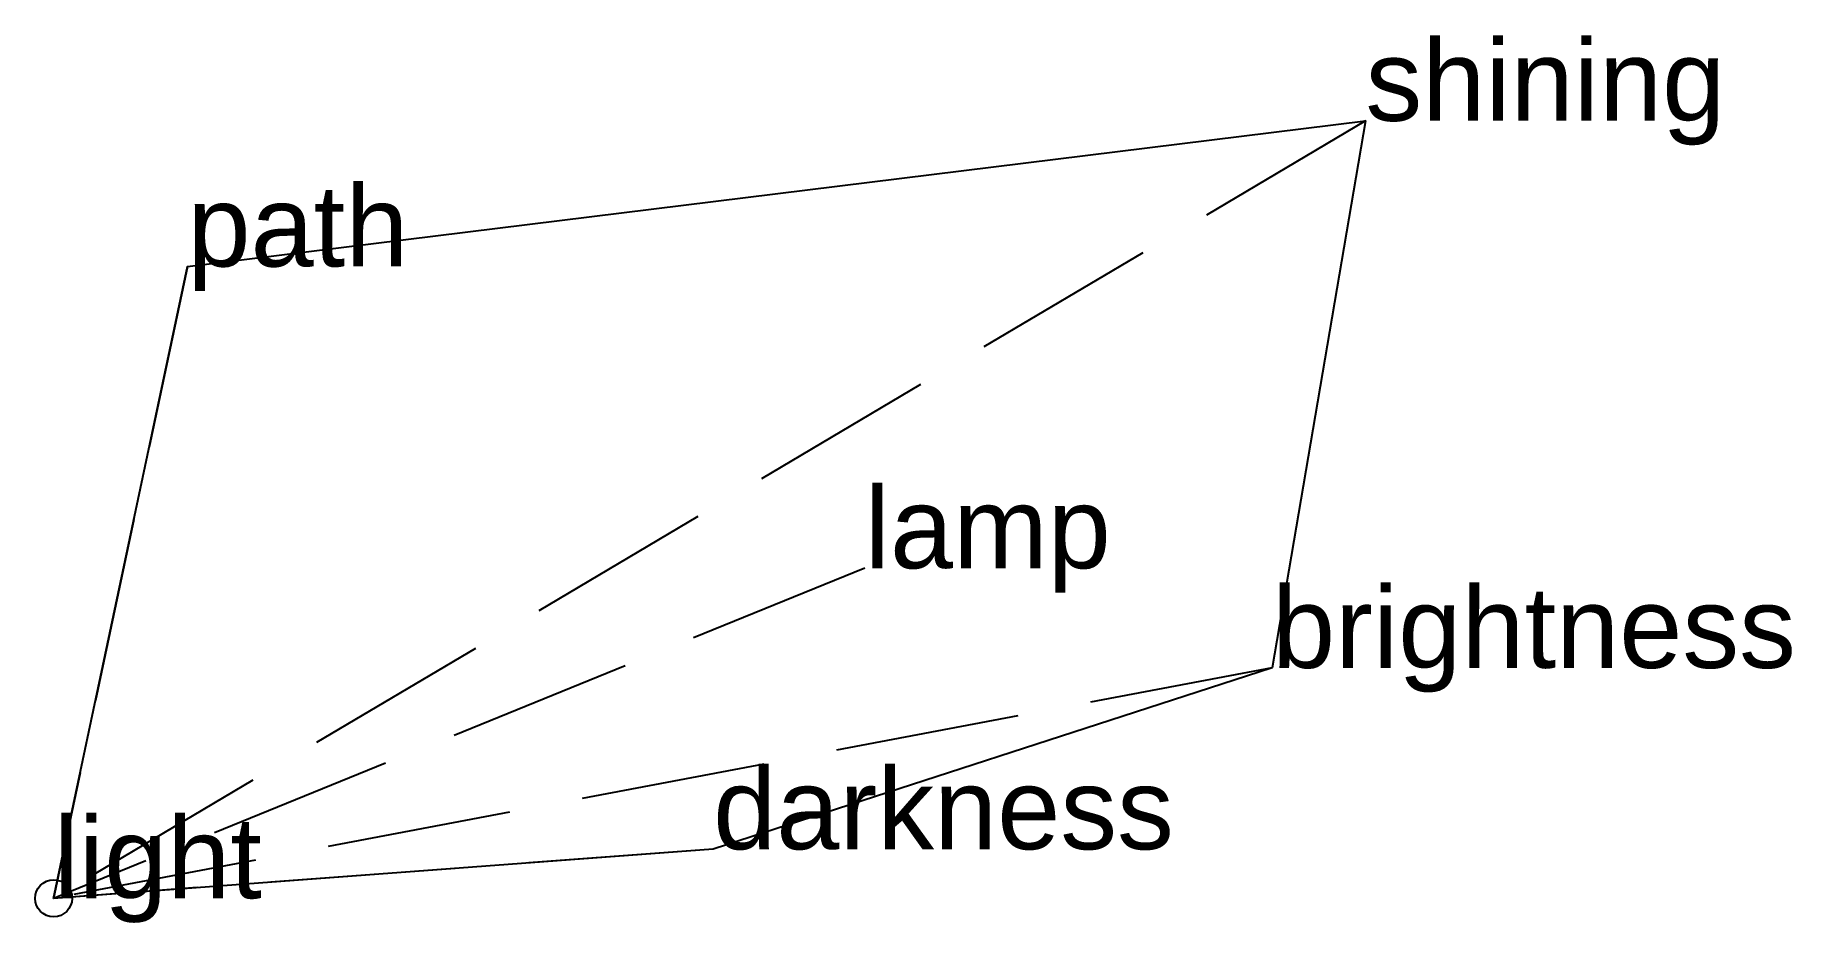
# Model space of a CAD drawing. Extents: x -0.03 to 2.35, y -0.03 to 1.17.
import ezdxf

# ---------------------------------------------------------------- set-up
doc = ezdxf.new("R2010")
doc.units = 0
doc.linetypes.add('DASHED2', pattern=[0.3, 0.25, -0.05])
doc.layers.add('TEXT', color=1, linetype='CONTINUOUS')
doc.styles.get("Standard").update_dxf_attribs({"font": 'arial.ttf'})

msp = doc.modelspace()

# ---------------------------------------------------------------- linework, layer by layer
at = {"linetype": 'DASHED2'}
for p in [(1.7751, 1.0519), (0.1811, 0.8548), (1.0976, 0.4465), (1.6487, 0.3117), (0.8924, 0.0664), (0, 0)]:
    msp.add_line(p, (0, 0), dxfattribs=at)
msp.add_circle((0, 0), 0.025)
at = {"layer": 'OUTLINE', "linetype": 'CONTINUOUS'}
msp.add_polyline3d([(0, 0, 0), (0.1811, 0.8548, 0), (1.7751, 1.0519, 0), (1.6487, 0.3117, 0), (0.8924, 0.0664, 0), (0, 0, 0)], close=True, dxfattribs=at)

# ---------------------------------------------------------------- texts
at = {"layer": 'TEXT'}
for s, p in [('shining', (1.7751, 1.0519)), ('path', (0.1811, 0.8548)), ('lamp', (1.0976, 0.4465)), ('brightness', (1.6487, 0.3117)), ('darkness', (0.8924, 0.0664)), ('light', (0, 0))]:
    msp.add_text(s, height=0.11, dxfattribs=at).set_placement(p)

doc.saveas('drawing.dxf')
